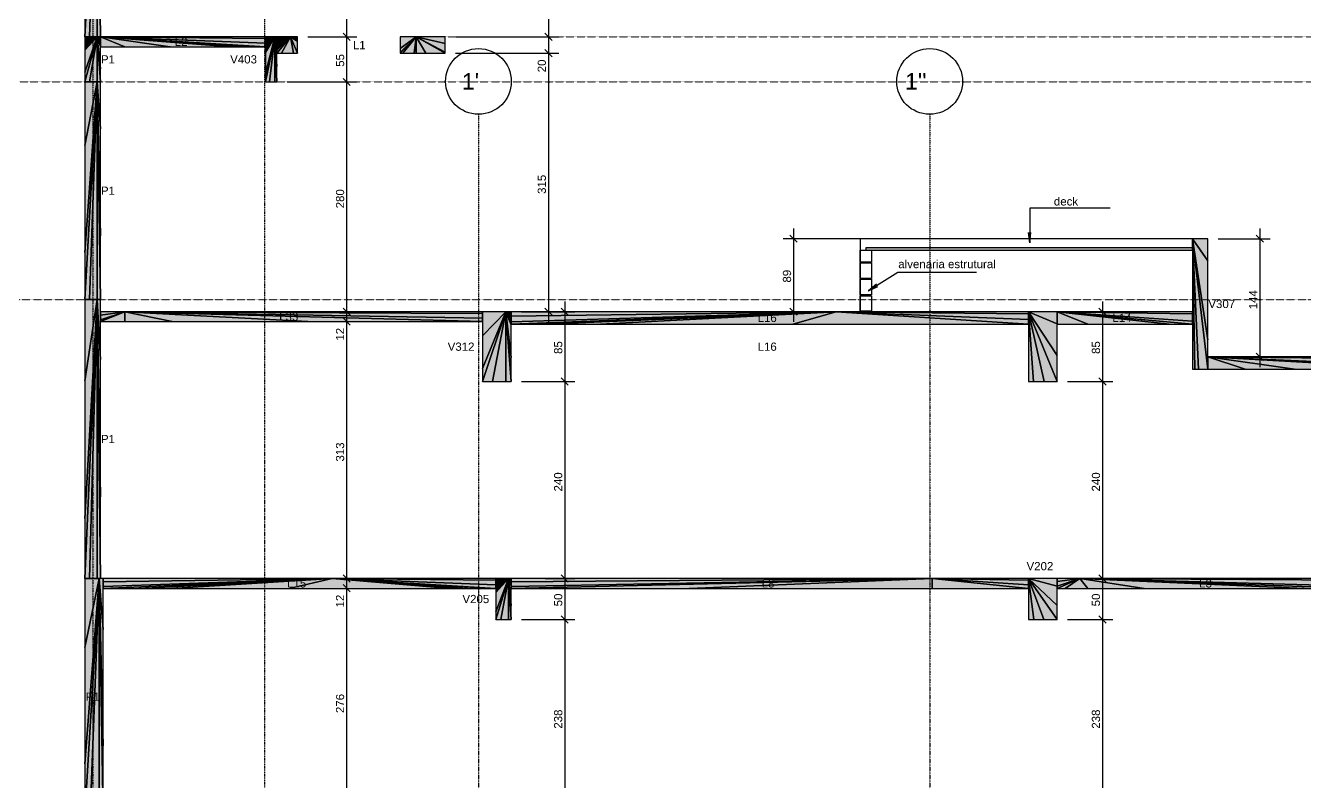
# Model space of a CAD drawing. Extents: x 37185 to 43130, y -8131 to -3926.
# Drawn here: x 38521 to 39560, y -7377 to -6763 of the extents above; entities that cross this region are included whole.
import ezdxf

# ---------------------------------------------------------------- set-up
doc = ezdxf.new("R2010")
doc.units = 0
doc.header["$MEASUREMENT"] = 0
doc.linetypes.add('ESTILO_TQS_0002', pattern=[0.4, 0.1, -0.3])
doc.linetypes.add('ESTILO_TQS_0004', pattern=[1.12, 0.5, -0.2, 0.01, -0.2, 0.01, -0.2])
for name, color, linetype in [('27', 252, 'CONTINUOUS'), ('48', 4, 'CONTINUOUS'), ('50', 5, 'CONTINUOUS'), ('51', 5, 'CONTINUOUS'), ('52', 3, 'CONTINUOUS'), ('67', 7, 'CONTINUOUS'), ('70', 160, 'CONTINUOUS'), ('74', 2, 'CONTINUOUS'), ('75', 9, 'CONTINUOUS'), ('96', 252, 'CONTINUOUS')]:
    doc.layers.add(name, color=color, linetype=linetype)
doc.styles.add('TQS_ARIAL', font='arial.ttf')

msp = doc.modelspace()

# ---------------------------------------------------------------- linework, layer by layer
at = {"layer": '27', "linetype": 'Continuous'}
for points in [[(39199, -6954.9), (39199, -6945.3), (39208.3, -6945.3), (39208.3, -6954.9), (39199, -6954.9)], [(39199, -6968.3), (39199, -6955.6), (39208.3, -6955.6), (39208.3, -6968.3), (39199, -6968.3)], [(39199, -6981.6), (39199, -6968.9), (39208.3, -6968.9), (39208.3, -6981.6), (39199, -6981.6)], [(39199, -6994.9), (39199, -6982.3), (39208.3, -6982.3), (39208.3, -6994.9), (39199, -6994.9)]]:
    msp.add_lwpolyline(points, dxfattribs=at)
at = {"layer": '48', "linetype": 'Continuous'}
for p, q in [((39469, -6936), (39199, -6936)), ((39199, -6936), (39199, -6995.5))]:
    msp.add_line(p, q, dxfattribs=at)
at = {"layer": '50', "linetype": 'Continuous'}
for centre in [(38889, -6808.2), (39255.6, -6808.2)]:
    msp.add_circle(centre, 26.7, dxfattribs=at)
at = {"layer": '52', "linetype": 'Continuous'}
for points in [[(38569.3, -6025.3), (38569.3, -6079.8), (38569.3, -6171.8), (38569.3, -6212), (38569.3, -6266.5), (38569.3, -6358.5), (38569.3, -6398.6), (38569.3, -6453.2), (38569.3, -6545.1), (38569.3, -6585.3), (38569.3, -6639.8), (38569.3, -6731.8), (38569.3, -6772), (38569.3, -6782.7), (38569.3, -6800.7), (38569.3, -6808.6), (38569.3, -6860.2), (38569.3, -6947.3), (38569.3, -6985.3)], [(38582, -6772), (38582, -6717.4), (38582, -6625.4), (38582, -6593.3)], [(38742, -6772), (38736.2, -6772), (38725.3, -6772), (38723.6, -6772), (38716, -6772), (38582, -6772)], [(38742, -6785.3), (38742, -6775.7), (38742, -6772.7), (38742, -6772)], [(38862, -6772), (38838.3, -6772), (38825.3, -6772)], [(38825.3, -6772), (38825.3, -6781.5), (38825.3, -6784.6), (38825.3, -6785.3)], [(38862, -6785.3), (38862, -6784.5), (38862, -6777.4), (38862, -6772)], [(38582, -6995.3), (38582, -6985.3), (38582, -6933.7), (38582, -6846.6), (38582, -6808.6), (38582, -6797.9), (38582, -6780)], [(38582, -6780), (38601.8, -6780), (38638.5, -6780), (38688.6, -6780), (38698, -6780), (38710.9, -6780), (38716, -6780)], [(38716, -6780), (38716, -6784.6), (38716, -6801.8), (38716, -6808.6)], [(38725.3, -6808.6), (38725.3, -6796), (38725.3, -6785.3)], [(38725.3, -6785.3), (38728.9, -6785.3), (38738.8, -6785.3), (38742, -6785.3)], [(38825.3, -6785.3), (38827.6, -6785.3), (38836.7, -6785.3), (38838.3, -6785.3), (38846.2, -6785.3), (38862, -6785.3)], [(38716, -6808.6), (38719.2, -6808.6), (38723.6, -6808.6), (38725.3, -6808.6)], [(39469, -6936), (39469, -6995.3)], [(39481.6, -6936), (39469, -6936)], [(39481.6, -7032), (39481.6, -7018.1), (39481.6, -6954), (39481.6, -6936)], [(39203.6, -6945.3), (39469, -6945.3), (39469, -6943.3), (39203.6, -6943.3), (39203.6, -6945.3)], [(38579.2, -6985.3), (38569.3, -6985.3)], [(38569.3, -6985.3), (38569.3, -7051.5), (38569.3, -7163.2), (38569.3, -7212)], [(38569.3, -6985.3), (38573, -6985.3), (38579.2, -6985.3)], [(38915.6, -6995.3), (38911.3, -6995.3), (38892.3, -6995.3), (38601.8, -6995.3), (38582, -6995.3)], [(39469, -6995.3), (39359.3, -6995.3), (39336, -6995.3), (39179.6, -6995.3), (38915.6, -6995.3), (38911.3, -6995.3), (38892.3, -6995.3), (38582, -6995.3)], [(38915.6, -7018.6), (38915.6, -7005.8), (38915.6, -6995.3)], [(39336, -6995.3), (39336, -7018.6)], [(38582, -7003.3), (38601.8, -7003.3), (38640.2, -7003.3), (38750.3, -7003.3), (38892.3, -7003.3)], [(38582, -7212), (38582, -7145.7), (38582, -7034.1), (38582, -7003.3)], [(38892.3, -7003.3), (38892.3, -7014.8), (38892.3, -7041.4), (38892.3, -7052)], [(38915.6, -7005.3), (38927.7, -7005.3), (38944.6, -7005.3), (38988.1, -7005.3), (39144.5, -7005.3), (39336, -7005.3)], [(39359.3, -7052), (39359.3, -7030.9), (39359.3, -7005.3)], [(39359.3, -7005.3), (39384, -7005.3), (39450.3, -7005.3), (39469, -7005.3)], [(39469, -7005.3), (39469, -7042)], [(38915.6, -7052), (38915.6, -7032.5), (38915.6, -7028.6)], [(39336, -7028.6), (39336, -7052)], [(39659.6, -7032), (39481.6, -7032)], [(39469, -7042), (39471.1, -7042), (39474, -7042), (39481.6, -7042), (39511.9, -7042), (39552, -7042), (39659.6, -7042)], [(38892.3, -7052), (38900.3, -7052), (38911.3, -7052), (38915.6, -7052)], [(39336, -7052), (39340, -7052), (39348.7, -7052), (39359.3, -7052)], [(38569.3, -7212), (38569.3, -7268.1), (38569.3, -7362.6), (38569.3, -7404), (38569.3, -7460.1), (38569.3, -7554.6), (38569.3, -7596), (38569.3, -7607.6), (38569.3, -7627.3), (38569.3, -7636), (38569.3, -7651.5), (38569.3, -7677.8), (38569.3, -7689.3), (38569.3, -7691.2), (38569.3, -7694.5), (38569.3, -7696)], [(39615.6, -7212), (39603, -7212), (39377.5, -7212), (39359.3, -7212), (39336, -7212), (39257.6, -7212), (38915.6, -7212), (38913.3, -7212), (38903, -7212), (38770.2, -7212), (38584, -7212), (38580.8, -7212), (38569.3, -7212)], [(38569.3, -7212), (38573, -7212), (38579.2, -7212), (38582, -7212)], [(38584, -7220), (38613.4, -7220), (38639.6, -7220), (38735.3, -7220), (38866, -7220), (38880, -7220), (38899.1, -7220), (38903, -7220)], [(38584, -7404), (38584, -7347.9), (38584, -7253.3), (38584, -7220)], [(38903, -7220), (38903, -7223.4), (38903, -7239.1), (38903, -7245.3)], [(38915.6, -7245.3), (38915.6, -7233.8), (38915.6, -7220)], [(38915.6, -7220), (39060.3, -7220), (39257.6, -7220), (39336, -7220)], [(39336, -7220), (39336, -7245.3)], [(39359.3, -7245.3), (39359.3, -7233.8), (39359.3, -7220)], [(39359.3, -7220), (39365.7, -7220), (39384, -7220), (39429.8, -7220), (39559.8, -7220), (39603, -7220)], [(38903, -7245.3), (38907.3, -7245.3), (38913.3, -7245.3), (38915.6, -7245.3)], [(39336, -7245.3), (39340.3, -7245.3), (39348.3, -7245.3), (39359.3, -7245.3)]]:
    msp.add_lwpolyline(points, dxfattribs=at)
at = {"layer": '67', "linetype": 'ESTILO_TQS_0002'}
for p, q in [((38862, -6772), (40010.5, -6772)), ((37736.4, -6808.6), (40010.5, -6808.6)), ((37556.7, -6985.3), (40010.5, -6985.3))]:
    msp.add_line(p, q, dxfattribs=at)
at = {"layer": '70', "linetype": 'ESTILO_TQS_0004'}
for p, q in [((38575.6, -4145.3), (38575.6, -7832.6)), ((38715.3, -4145.3), (38715.3, -7832.6)), ((38889, -6834.8), (38889, -7832.6)), ((39255.6, -6834.8), (39255.6, -7832.6))]:
    msp.add_line(p, q, dxfattribs=at)
at = {"layer": '75', "linetype": 'Continuous'}
for p, q in [((38945.8, -6590.3), (38945.8, -6780.3)), ((38781.9, -6613.6), (38781.9, -6780.3)), ((38781.9, -6763.6), (38781.9, -6817)), ((38945.8, -6763.6), (38945.8, -6793.6)), ((38742, -6772), (38742, -6772)), ((38742, -6772), (38742, -6772)), ((38750.3, -6772), (38790.3, -6772)), ((38750.3, -6772), (38790.3, -6772)), ((38779, -6769), (38784.9, -6774.9)), ((38779, -6769), (38784.9, -6774.9)), ((38862, -6772), (38862, -6772)), ((38862, -6772), (38862, -6772)), ((38870.3, -6772), (38954.2, -6772)), ((38870.3, -6772), (38954.2, -6772)), ((38942.9, -6769), (38948.8, -6774.9)), ((38942.9, -6769), (38948.8, -6774.9)), ((38942.9, -6782.3), (38948.8, -6788.2)), ((38942.9, -6782.3), (38948.8, -6788.2)), ((38945.8, -6777), (38945.8, -7003.6)), ((38862, -6785.3), (38862, -6785.3)), ((38862, -6785.3), (38862, -6785.3)), ((38870.3, -6785.3), (38954.2, -6785.3)), ((38870.3, -6785.3), (38954.2, -6785.3)), ((38781.9, -6800.3), (38781.9, -7003.6)), ((38725.3, -6808.6), (38725.3, -6808.6)), ((38725.3, -6808.6), (38725.3, -6808.6)), ((38733.6, -6808.6), (38790.3, -6808.6)), ((38733.6, -6808.6), (38790.3, -6808.6)), ((38779, -6805.7), (38784.9, -6811.6)), ((38779, -6805.7), (38784.9, -6811.6)), ((39145, -6927.6), (39145, -7003.6)), ((39523.8, -6927.6), (39523.8, -7040.3)), ((39208.2, -6936), (39136.7, -6936)), ((39142, -6933), (39147.9, -6938.9)), ((39216.5, -6936), (39216.5, -6936)), ((39481.6, -6936), (39481.6, -6936)), ((39490, -6936), (39532.1, -6936)), ((39520.8, -6933), (39526.7, -6938.9)), ((38779, -6992.3), (38784.9, -6998.2)), ((38779, -6992.3), (38784.9, -6998.2)), ((38781.9, -6987), (38781.9, -7011.6)), ((38942.9, -6992.3), (38948.8, -6998.2)), ((38956.1, -6992.3), (38962, -6998.2)), ((38959.1, -6987), (38959.1, -7060.3)), ((39142, -6992.3), (39147.9, -6998.2)), ((39393.1, -6992.3), (39399, -6998.2)), ((39396, -6987), (39396, -7060.3)), ((38747.1, -6995.3), (38747.1, -6995.3)), ((38747.1, -6995.3), (38747.1, -6995.3)), ((38755.4, -6995.3), (38790.3, -6995.3)), ((38755.4, -6995.3), (38790.3, -6995.3)), ((38779, -7000.3), (38784.9, -7006.2)), ((38779, -7000.3), (38784.9, -7006.2)), ((38781.9, -6995), (38781.9, -7220.3)), ((38915.6, -6995.3), (38915.6, -6995.3)), ((38924, -6995.3), (38954.2, -6995.3)), ((38924, -6995.3), (38924, -6995.3)), ((38932.3, -6995.3), (38967.4, -6995.3)), ((39171.3, -6995.3), (39136.7, -6995.3)), ((39179.6, -6995.3), (39179.6, -6995.3)), ((39367.3, -6995.3), (39367.3, -6995.3)), ((39375.6, -6995.3), (39404.4, -6995.3)), ((38766.3, -7003.3), (38766.3, -7003.3)), ((38766.3, -7003.3), (38766.3, -7003.3)), ((38774.7, -7003.3), (38790.3, -7003.3)), ((38774.7, -7003.3), (38790.3, -7003.3)), ((39508.7, -7032), (39508.7, -7032)), ((39517.1, -7032), (39532.1, -7032)), ((39520.8, -7029), (39526.7, -7034.9)), ((38959.1, -7043.6), (38959.1, -7220.3)), ((39396, -7043.6), (39396, -7220.3)), ((38915.6, -7052), (38915.6, -7052)), ((38915.6, -7052), (38915.6, -7052)), ((38924, -7052), (38967.4, -7052)), ((38924, -7052), (38967.4, -7052)), ((38956.1, -7049), (38962, -7054.9)), ((38956.1, -7049), (38962, -7054.9)), ((39359.3, -7052), (39359.3, -7052)), ((39359.3, -7052), (39359.3, -7052)), ((39367.6, -7052), (39404.4, -7052)), ((39367.6, -7052), (39404.4, -7052)), ((39393.1, -7049), (39399, -7054.9)), ((39393.1, -7049), (39399, -7054.9)), ((38779, -7209), (38784.9, -7214.9)), ((38779, -7209), (38784.9, -7214.9)), ((38781.9, -7203.6), (38781.9, -7228.3)), ((38956.1, -7209), (38962, -7214.9)), ((38956.1, -7209), (38962, -7214.9)), ((38959.1, -7203.6), (38959.1, -7253.6)), ((39393.1, -7209), (39399, -7214.9)), ((39393.1, -7209), (39399, -7214.9)), ((39396, -7203.6), (39396, -7253.6)), ((38770.2, -7212), (38770.2, -7212)), ((38770.2, -7212), (38770.2, -7212)), ((38771.2, -7220), (38771.2, -7220)), ((38771.2, -7220), (38771.2, -7220)), ((38778.6, -7212), (38790.3, -7212)), ((38778.6, -7212), (38790.3, -7212)), ((38779, -7217), (38784.9, -7222.9)), ((38779, -7217), (38784.9, -7222.9)), ((38779.5, -7220), (38790.3, -7220)), ((38779.5, -7220), (38790.3, -7220)), ((38781.9, -7211.6), (38781.9, -7412.3)), ((38934.9, -7212), (38934.9, -7212)), ((38934.9, -7212), (38934.9, -7212)), ((38943.2, -7212), (38967.4, -7212)), ((38943.2, -7212), (38967.4, -7212)), ((39377.5, -7212), (39377.5, -7212)), ((39377.5, -7212), (39377.5, -7212)), ((39385.9, -7212), (39404.4, -7212)), ((39385.9, -7212), (39404.4, -7212)), ((38959.1, -7237), (38959.1, -7412.3)), ((39396, -7237), (39396, -7412.3)), ((38915.6, -7245.3), (38915.6, -7245.3)), ((38915.6, -7245.3), (38915.6, -7245.3)), ((38924, -7245.3), (38967.4, -7245.3)), ((38924, -7245.3), (38967.4, -7245.3)), ((38956.1, -7242.3), (38962, -7248.2)), ((38956.1, -7242.3), (38962, -7248.2)), ((39359.3, -7245.3), (39359.3, -7245.3)), ((39359.3, -7245.3), (39359.3, -7245.3)), ((39367.6, -7245.3), (39404.4, -7245.3)), ((39367.6, -7245.3), (39404.4, -7245.3)), ((39393.1, -7242.3), (39399, -7248.2)), ((39393.1, -7242.3), (39399, -7248.2))]:
    msp.add_line(p, q, dxfattribs=at)
for points in [[(39402.3, -6911.2), (39336.9, -6911.2), (39336.9, -6939.2), (39335.8, -6930.9), (39336.9, -6939.2), (39337.9, -6930.9)], [(39293.7, -6963.4), (39229.6, -6963.4), (39206, -6978.2), (39212.4, -6972.9), (39206, -6978.2), (39213.6, -6974.8)]]:
    msp.add_lwpolyline(points, dxfattribs=at)
at = {"layer": '96', "linetype": 'Continuous'}
for points in [[(38579.2, -6585.3), (38569.3, -6731.8), (38569.3, -6772), (38579.2, -6585.3)], [(38579.2, -6585.3), (38569.3, -6772), (38573, -6772), (38579.2, -6585.3)], [(38579.2, -6585.3), (38573, -6772), (38579.2, -6772), (38579.2, -6585.3)], [(38579.2, -6585.3), (38579.2, -6772), (38582, -6772), (38579.2, -6585.3)], [(38579.2, -6585.3), (38582, -6772), (38582, -6717.4), (38579.2, -6585.3)], [(38579.2, -6772), (38569.3, -6772), (38569.3, -6782.7), (38579.2, -6772)], [(38579.2, -6772), (38569.3, -6782.7), (38569.3, -6800.7), (38579.2, -6772)], [(38579.2, -6772), (38569.3, -6800.7), (38569.3, -6808.6), (38579.2, -6772)], [(38579.2, -6772), (38569.3, -6808.6), (38573, -6808.6), (38579.2, -6772)], [(38579.2, -6772), (38573, -6808.6), (38579.2, -6808.6), (38579.2, -6772)], [(38579.2, -6772), (38579.2, -6808.6), (38582, -6808.6), (38579.2, -6772)], [(38579.2, -6772), (38582, -6808.6), (38582, -6797.9), (38579.2, -6772)], [(38579.2, -6772), (38582, -6797.9), (38582, -6779.8), (38579.2, -6772)], [(38579.2, -6772), (38582, -6779.8), (38582, -6772), (38579.2, -6772)], [(38582, -6772), (38582, -6780), (38601.8, -6780), (38582, -6772)], [(38582, -6772), (38601.8, -6780), (38638.5, -6780), (38582, -6772)], [(38582, -6772), (38638.5, -6780), (38688.6, -6780), (38582, -6772)], [(38582, -6772), (38688.6, -6780), (38698, -6780), (38582, -6772)], [(38582, -6772), (38698, -6780), (38710.9, -6780), (38582, -6772)], [(38582, -6772), (38710.9, -6780), (38716, -6780), (38582, -6772)], [(38582, -6772), (38716, -6780), (38716, -6777.2), (38582, -6772)], [(38582, -6772), (38716, -6777.2), (38716, -6773.4), (38582, -6772)], [(38582, -6772), (38716, -6773.4), (38716, -6772), (38582, -6772)], [(38723.6, -6772), (38716, -6772), (38716, -6784.6), (38723.6, -6772)], [(38723.6, -6772), (38716, -6784.6), (38716, -6801.8), (38723.6, -6772)], [(38723.6, -6772), (38716, -6801.8), (38716, -6808.6), (38723.6, -6772)], [(38723.6, -6772), (38716, -6808.6), (38719.2, -6808.6), (38723.6, -6772)], [(38723.6, -6772), (38719.2, -6808.6), (38723.6, -6808.6), (38723.6, -6772)], [(38723.6, -6772), (38723.6, -6808.6), (38725.3, -6808.6), (38723.6, -6772)], [(38723.6, -6772), (38725.3, -6808.6), (38725.3, -6796), (38723.6, -6772)], [(38723.6, -6772), (38725.3, -6796), (38725.3, -6778.8), (38723.6, -6772)], [(38723.6, -6772), (38725.3, -6778.8), (38725.3, -6772), (38723.6, -6772)], [(38736.2, -6772), (38725.3, -6772), (38725.3, -6776.5), (38736.2, -6772)], [(38736.2, -6772), (38725.3, -6776.5), (38725.3, -6782.8), (38736.2, -6772)], [(38736.2, -6772), (38725.3, -6782.8), (38725.3, -6785.3), (38736.2, -6772)], [(38736.2, -6772), (38725.3, -6785.3), (38728.9, -6785.3), (38736.2, -6772)], [(38736.2, -6772), (38728.9, -6785.3), (38738.8, -6785.3), (38736.2, -6772)], [(38736.2, -6772), (38738.8, -6785.3), (38742, -6785.3), (38736.2, -6772)], [(38736.2, -6772), (38742, -6785.3), (38742, -6775.7), (38736.2, -6772)], [(38736.2, -6772), (38742, -6775.7), (38742, -6772.7), (38736.2, -6772)], [(38736.2, -6772), (38742, -6772.7), (38742, -6772), (38736.2, -6772)], [(38838.3, -6772), (38825.3, -6772), (38825.3, -6781.5), (38838.3, -6772)], [(38838.3, -6772), (38825.3, -6781.5), (38825.3, -6784.6), (38838.3, -6772)], [(38838.3, -6772), (38825.3, -6784.6), (38825.3, -6785.3), (38838.3, -6772)], [(38838.3, -6772), (38825.3, -6785.3), (38827.6, -6785.3), (38838.3, -6772)], [(38838.3, -6772), (38827.6, -6785.3), (38836.7, -6785.3), (38838.3, -6772)], [(38838.3, -6772), (38836.7, -6785.3), (38838.3, -6785.3), (38838.3, -6772)], [(38838.3, -6772), (38838.3, -6785.3), (38846.2, -6785.3), (38838.3, -6772)], [(38838.3, -6772), (38846.2, -6785.3), (38862, -6785.3), (38838.3, -6772)], [(38838.3, -6772), (38862, -6785.3), (38862, -6784.5), (38838.3, -6772)], [(38838.3, -6772), (38862, -6784.5), (38862, -6777.4), (38838.3, -6772)], [(38838.3, -6772), (38862, -6777.4), (38862, -6772), (38838.3, -6772)], [(38579.2, -6808.6), (38569.3, -6808.6), (38569.3, -6860.2), (38579.2, -6808.6)], [(38579.2, -6808.6), (38569.3, -6860.2), (38569.3, -6947.3), (38579.2, -6808.6)], [(38579.2, -6808.6), (38569.3, -6947.3), (38569.3, -6985.3), (38579.2, -6808.6)], [(38579.2, -6808.6), (38569.3, -6985.3), (38573, -6985.3), (38579.2, -6808.6)], [(38579.2, -6808.6), (38573, -6985.3), (38579.2, -6985.3), (38579.2, -6808.6)], [(38579.2, -6808.6), (38579.2, -6985.3), (38582, -6985.3), (38579.2, -6808.6)], [(38579.2, -6808.6), (38582, -6985.3), (38582, -6933.7), (38579.2, -6808.6)], [(38579.2, -6808.6), (38582, -6933.7), (38582, -6846.6), (38579.2, -6808.6)], [(38579.2, -6808.6), (38582, -6846.6), (38582, -6808.6), (38579.2, -6808.6)], [(39469, -6936), (39469, -7042), (39471.1, -7042), (39469, -6936)], [(39469, -6936), (39471.1, -7042), (39474, -7042), (39469, -6936)], [(39469, -6936), (39474, -7042), (39481.6, -7042), (39469, -6936)], [(39469, -6936), (39481.6, -7042), (39481.6, -7018.1), (39469, -6936)], [(39469, -6936), (39481.6, -7018.1), (39481.6, -6954), (39469, -6936)], [(39469, -6936), (39481.6, -6954), (39481.6, -6936), (39469, -6936)], [(39203.6, -6943.3), (39203.6, -6945.3), (39469, -6945.3), (39469, -6943.3), (39203.6, -6943.3)], [(38579.2, -6985.3), (38569.3, -6985.3), (38569.3, -7051.5), (38579.2, -6985.3)], [(38579.2, -6985.3), (38569.3, -7051.5), (38569.3, -7163.2), (38579.2, -6985.3)], [(38579.2, -6985.3), (38569.3, -7163.2), (38569.3, -7212), (38579.2, -6985.3)], [(38579.2, -6985.3), (38569.3, -7212), (38573, -7212), (38579.2, -6985.3)], [(38579.2, -6985.3), (38573, -7212), (38579.2, -7212), (38579.2, -6985.3)], [(38579.2, -6985.3), (38579.2, -7212), (38582, -7212), (38579.2, -6985.3)], [(38579.2, -6985.3), (38582, -7212), (38582, -7145.7), (38579.2, -6985.3)], [(38579.2, -6985.3), (38582, -7145.7), (38582, -7034.1), (38579.2, -6985.3)], [(38579.2, -6985.3), (38582, -7034.1), (38582, -6985.3), (38579.2, -6985.3)], [(38601.8, -6995.3), (38582, -6995.3), (38582, -6998), (38601.8, -6995.3)], [(38601.8, -6995.3), (38582, -6998), (38582, -7001.8), (38601.8, -6995.3)], [(38601.8, -6995.3), (38582, -7001.8), (38582, -7003.3), (38601.8, -6995.3)], [(38601.8, -6995.3), (38582, -7003.3), (38601.8, -7003.3), (38601.8, -6995.3)], [(38601.8, -6995.3), (38601.8, -7003.3), (38640.2, -7003.3), (38601.8, -6995.3)], [(38601.8, -6995.3), (38640.2, -7003.3), (38750.3, -7003.3), (38601.8, -6995.3)], [(38601.8, -6995.3), (38750.3, -7003.3), (38892.3, -7003.3), (38601.8, -6995.3)], [(38601.8, -6995.3), (38892.3, -7003.3), (38892.3, -7000.4), (38601.8, -6995.3)], [(38601.8, -6995.3), (38892.3, -7000.4), (38892.3, -6996.7), (38601.8, -6995.3)], [(38601.8, -6995.3), (38892.3, -6996.7), (38892.3, -6995.3), (38601.8, -6995.3)], [(38911.3, -6995.3), (38892.3, -6995.3), (38892.3, -7014.8), (38911.3, -6995.3)], [(38911.3, -6995.3), (38892.3, -7014.8), (38892.3, -7041.4), (38911.3, -6995.3)], [(38911.3, -6995.3), (38892.3, -7041.4), (38892.3, -7052), (38911.3, -6995.3)], [(38911.3, -6995.3), (38892.3, -7052), (38900.3, -7052), (38911.3, -6995.3)], [(38911.3, -6995.3), (38900.3, -7052), (38911.3, -7052), (38911.3, -6995.3)], [(38911.3, -6995.3), (38911.3, -7052), (38915.6, -7052), (38911.3, -6995.3)], [(38911.3, -6995.3), (38915.6, -7052), (38915.6, -7032.5), (38911.3, -6995.3)], [(38911.3, -6995.3), (38915.6, -7032.5), (38915.6, -7005.8), (38911.3, -6995.3)], [(38911.3, -6995.3), (38915.6, -7005.8), (38915.6, -6995.3), (38911.3, -6995.3)], [(39179.6, -6995.3), (38915.6, -6995.3), (38915.6, -6999), (39179.6, -6995.3)], [(39179.6, -6995.3), (38915.6, -6999), (38915.6, -7003.6), (39179.6, -6995.3)], [(39179.6, -6995.3), (38915.6, -7003.6), (38915.6, -7005.3), (39179.6, -6995.3)], [(39179.6, -6995.3), (38915.6, -7005.3), (38927.7, -7005.3), (39179.6, -6995.3)], [(39179.6, -6995.3), (38927.7, -7005.3), (38944.6, -7005.3), (39179.6, -6995.3)], [(39179.6, -6995.3), (38944.6, -7005.3), (38988.1, -7005.3), (39179.6, -6995.3)], [(39179.6, -6995.3), (38988.1, -7005.3), (39144.5, -7005.3), (39179.6, -6995.3)], [(39179.6, -6995.3), (39144.5, -7005.3), (39336, -7005.3), (39179.6, -6995.3)], [(39179.6, -6995.3), (39336, -7005.3), (39336, -7001.6), (39179.6, -6995.3)], [(39179.6, -6995.3), (39336, -7001.6), (39336, -6997), (39179.6, -6995.3)], [(39179.6, -6995.3), (39336, -6997), (39336, -6995.3), (39179.6, -6995.3)], [(39336, -6995.3), (39336, -7052), (39340, -7052), (39336, -6995.3)], [(39336, -6995.3), (39340, -7052), (39348.7, -7052), (39336, -6995.3)], [(39336, -6995.3), (39348.7, -7052), (39359.3, -7052), (39336, -6995.3)], [(39336, -6995.3), (39359.3, -7052), (39359.3, -7030.9), (39336, -6995.3)], [(39336, -6995.3), (39359.3, -7030.9), (39359.3, -7005.1), (39336, -6995.3)], [(39336, -6995.3), (39359.3, -7005.1), (39359.3, -6995.3), (39336, -6995.3)], [(39359.3, -6995.3), (39384, -7005.3), (39450.3, -7005.3), (39359.3, -6995.3)], [(39359.3, -6995.3), (39450.3, -7005.3), (39469, -7005.3), (39359.3, -6995.3)], [(39359.3, -6995.3), (39469, -7005.3), (39469, -7003), (39359.3, -6995.3)], [(39359.3, -6995.3), (39469, -7003), (39469, -6997), (39359.3, -6995.3)], [(39359.3, -6995.3), (39469, -6997), (39469, -6995.3), (39359.3, -6995.3)], [(39359.3, -6995.3), (39359.3, -7005.3), (39384, -7005.3), (39359.3, -6995.3)], [(39481.6, -7032), (39481.6, -7042), (39511.9, -7042), (39481.6, -7032)], [(39481.6, -7032), (39511.9, -7042), (39552, -7042), (39481.6, -7032)], [(39481.6, -7032), (39552, -7042), (39659.6, -7042), (39481.6, -7032)], [(39481.6, -7032), (39659.6, -7042), (39659.6, -7039.7), (39481.6, -7032)], [(39481.6, -7032), (39659.6, -7039.7), (39659.6, -7033.7), (39481.6, -7032)], [(39481.6, -7032), (39659.6, -7033.7), (39659.6, -7032), (39481.6, -7032)], [(38580.8, -7212), (38569.3, -7212), (38569.3, -7268.1), (38580.8, -7212)], [(38580.8, -7212), (38569.3, -7268.1), (38569.3, -7362.6), (38580.8, -7212)], [(38580.8, -7212), (38569.3, -7362.6), (38569.3, -7404), (38580.8, -7212)], [(38580.8, -7212), (38569.3, -7404), (38573.6, -7404), (38580.8, -7212)], [(38580.8, -7212), (38573.6, -7404), (38580.8, -7404), (38580.8, -7212)], [(38580.8, -7212), (38580.8, -7404), (38584, -7404), (38580.8, -7212)], [(38580.8, -7212), (38584, -7404), (38584, -7347.9), (38580.8, -7212)], [(38580.8, -7212), (38584, -7347.9), (38584, -7253.3), (38580.8, -7212)], [(38580.8, -7212), (38584, -7253.3), (38584, -7212), (38580.8, -7212)], [(38770.2, -7212), (38584, -7212), (38584, -7214.7), (38770.2, -7212)], [(38770.2, -7212), (38584, -7214.7), (38584, -7218.5), (38770.2, -7212)], [(38770.2, -7212), (38584, -7218.5), (38584, -7220), (38770.2, -7212)], [(38770.2, -7212), (38584, -7220), (38613.4, -7220), (38770.2, -7212)], [(38770.2, -7212), (38613.4, -7220), (38639.6, -7220), (38770.2, -7212)], [(38770.2, -7212), (38639.6, -7220), (38735.3, -7220), (38770.2, -7212)], [(38770.2, -7212), (38735.3, -7220), (38866, -7220), (38770.2, -7212)], [(38770.2, -7212), (38866, -7220), (38880, -7220), (38770.2, -7212)], [(38770.2, -7212), (38880, -7220), (38899.1, -7220), (38770.2, -7212)], [(38770.2, -7212), (38899.1, -7220), (38903, -7220), (38770.2, -7212)], [(38770.2, -7212), (38903, -7220), (38903, -7217.2), (38770.2, -7212)], [(38770.2, -7212), (38903, -7217.2), (38903, -7213.4), (38770.2, -7212)], [(38770.2, -7212), (38903, -7213.4), (38903, -7212), (38770.2, -7212)], [(38913.3, -7212), (38903, -7212), (38903, -7223.4), (38913.3, -7212)], [(38913.3, -7212), (38903, -7223.4), (38903, -7239.1), (38913.3, -7212)], [(38913.3, -7212), (38903, -7239.1), (38903, -7245.3), (38913.3, -7212)], [(38913.3, -7212), (38903, -7245.3), (38907.3, -7245.3), (38913.3, -7212)], [(38913.3, -7212), (38907.3, -7245.3), (38913.3, -7245.3), (38913.3, -7212)], [(38913.3, -7212), (38913.3, -7245.3), (38915.6, -7245.3), (38913.3, -7212)], [(38913.3, -7212), (38915.6, -7245.3), (38915.6, -7233.8), (38913.3, -7212)], [(38913.3, -7212), (38915.6, -7233.8), (38915.6, -7218.2), (38913.3, -7212)], [(38913.3, -7212), (38915.6, -7218.2), (38915.6, -7212), (38913.3, -7212)], [(39257.6, -7212), (38915.6, -7212), (38915.6, -7214.7), (39257.6, -7212)], [(39257.6, -7212), (38915.6, -7214.7), (38915.6, -7218.5), (39257.6, -7212)], [(39257.6, -7212), (38915.6, -7218.5), (38915.6, -7220), (39257.6, -7212)], [(39257.6, -7212), (38915.6, -7220), (39060.3, -7220), (39257.6, -7212)], [(39257.6, -7212), (39060.3, -7220), (39257.6, -7220), (39257.6, -7212)], [(39257.6, -7212), (39257.6, -7220), (39336, -7220), (39257.6, -7212)], [(39257.6, -7212), (39336, -7220), (39336, -7217.2), (39257.6, -7212)], [(39257.6, -7212), (39336, -7217.2), (39336, -7213.4), (39257.6, -7212)], [(39257.6, -7212), (39336, -7213.4), (39336, -7212), (39257.6, -7212)], [(39336, -7212), (39336, -7245.3), (39340.3, -7245.3), (39336, -7212)], [(39336, -7212), (39340.3, -7245.3), (39348.3, -7245.3), (39336, -7212)], [(39336, -7212), (39348.3, -7245.3), (39359.3, -7245.3), (39336, -7212)], [(39336, -7212), (39359.3, -7245.3), (39359.3, -7233.8), (39336, -7212)], [(39336, -7212), (39359.3, -7233.8), (39359.3, -7218.2), (39336, -7212)], [(39336, -7212), (39359.3, -7218.2), (39359.3, -7212), (39336, -7212)], [(39377.5, -7212), (39359.3, -7212), (39359.3, -7214.5), (39377.5, -7212)], [(39377.5, -7212), (39359.3, -7214.5), (39359.3, -7218.3), (39377.5, -7212)], [(39377.5, -7212), (39359.3, -7218.3), (39359.3, -7220), (39377.5, -7212)], [(39377.5, -7212), (39359.3, -7220), (39365.7, -7220), (39377.5, -7212)], [(39377.5, -7212), (39365.7, -7220), (39384, -7220), (39377.5, -7212)], [(39377.5, -7212), (39384, -7220), (39429.8, -7220), (39377.5, -7212)], [(39377.5, -7212), (39429.8, -7220), (39559.8, -7220), (39377.5, -7212)], [(39377.5, -7212), (39559.8, -7220), (39603, -7220), (39377.5, -7212)], [(39377.5, -7212), (39603, -7220), (39603, -7218.2), (39377.5, -7212)], [(39377.5, -7212), (39603, -7218.2), (39603, -7213.4), (39377.5, -7212)], [(39377.5, -7212), (39603, -7213.4), (39603, -7212), (39377.5, -7212)]]:
    msp.add_lwpolyline(points, dxfattribs=at)
for points in [[(38579.2, -6585.3), (38569.3, -6731.8), (38569.3, -6772)], [(38579.2, -6585.3), (38569.3, -6772), (38579.2, -6585.3)], [(38579.2, -6585.3), (38569.3, -6772), (38573, -6772)], [(38579.2, -6585.3), (38573, -6772), (38579.2, -6585.3)], [(38579.2, -6585.3), (38573, -6772), (38579.2, -6772)], [(38579.2, -6585.3), (38579.2, -6772), (38579.2, -6585.3)], [(38579.2, -6585.3), (38579.2, -6772), (38582, -6772)], [(38579.2, -6585.3), (38582, -6772), (38579.2, -6585.3)], [(38579.2, -6585.3), (38582, -6772), (38582, -6717.4)], [(38579.2, -6772), (38569.3, -6772), (38569.3, -6782.7)], [(38579.2, -6772), (38569.3, -6782.7), (38579.2, -6772)], [(38579.2, -6772), (38569.3, -6782.7), (38569.3, -6800.7)], [(38579.2, -6772), (38569.3, -6800.7), (38579.2, -6772)], [(38579.2, -6772), (38569.3, -6800.7), (38569.3, -6808.6)], [(38579.2, -6772), (38569.3, -6808.6), (38579.2, -6772)], [(38579.2, -6772), (38569.3, -6808.6), (38573, -6808.6)], [(38579.2, -6772), (38573, -6808.6), (38579.2, -6772)], [(38579.2, -6772), (38573, -6808.6), (38579.2, -6808.6)], [(38579.2, -6772), (38579.2, -6808.6), (38579.2, -6772)], [(38579.2, -6772), (38579.2, -6808.6), (38582, -6808.6)], [(38579.2, -6772), (38582, -6808.6), (38579.2, -6772)], [(38579.2, -6772), (38582, -6808.6), (38582, -6797.9)], [(38579.2, -6772), (38582, -6797.9), (38579.2, -6772)], [(38579.2, -6772), (38582, -6797.9), (38582, -6779.8)], [(38579.2, -6772), (38582, -6779.8), (38579.2, -6772)], [(38579.2, -6772), (38582, -6779.8), (38582, -6772)], [(38579.2, -6772), (38582, -6772), (38579.2, -6772)], [(38582, -6772), (38582, -6780), (38601.8, -6780)], [(38582, -6772), (38601.8, -6780), (38582, -6772)], [(38582, -6772), (38601.8, -6780), (38638.5, -6780)], [(38582, -6772), (38638.5, -6780), (38582, -6772)], [(38582, -6772), (38638.5, -6780), (38688.6, -6780)], [(38582, -6772), (38688.6, -6780), (38582, -6772)], [(38582, -6772), (38688.6, -6780), (38698, -6780)], [(38582, -6772), (38698, -6780), (38582, -6772)], [(38582, -6772), (38698, -6780), (38710.9, -6780)], [(38582, -6772), (38710.9, -6780), (38582, -6772)], [(38582, -6772), (38710.9, -6780), (38716, -6780)], [(38582, -6772), (38716, -6780), (38582, -6772)], [(38582, -6772), (38716, -6780), (38716, -6777.2)], [(38582, -6772), (38716, -6777.2), (38582, -6772)], [(38582, -6772), (38716, -6777.2), (38716, -6773.4)], [(38582, -6772), (38716, -6773.4), (38582, -6772)], [(38582, -6772), (38716, -6773.4), (38716, -6772)], [(38582, -6772), (38716, -6772), (38582, -6772)], [(38723.6, -6772), (38716, -6772), (38716, -6784.6)], [(38723.6, -6772), (38716, -6784.6), (38723.6, -6772)], [(38723.6, -6772), (38716, -6784.6), (38716, -6801.8)], [(38723.6, -6772), (38716, -6801.8), (38723.6, -6772)], [(38723.6, -6772), (38716, -6801.8), (38716, -6808.6)], [(38723.6, -6772), (38716, -6808.6), (38723.6, -6772)], [(38723.6, -6772), (38716, -6808.6), (38719.2, -6808.6)], [(38723.6, -6772), (38719.2, -6808.6), (38723.6, -6772)], [(38723.6, -6772), (38719.2, -6808.6), (38723.6, -6808.6)], [(38723.6, -6772), (38723.6, -6808.6), (38723.6, -6772)], [(38723.6, -6772), (38723.6, -6808.6), (38725.3, -6808.6)], [(38723.6, -6772), (38725.3, -6808.6), (38723.6, -6772)], [(38723.6, -6772), (38725.3, -6808.6), (38725.3, -6796)], [(38723.6, -6772), (38725.3, -6796), (38723.6, -6772)], [(38723.6, -6772), (38725.3, -6796), (38725.3, -6778.8)], [(38723.6, -6772), (38725.3, -6778.8), (38723.6, -6772)], [(38723.6, -6772), (38725.3, -6778.8), (38725.3, -6772)], [(38723.6, -6772), (38725.3, -6772), (38723.6, -6772)], [(38736.2, -6772), (38725.3, -6772), (38725.3, -6776.5)], [(38736.2, -6772), (38725.3, -6776.5), (38736.2, -6772)], [(38736.2, -6772), (38725.3, -6776.5), (38725.3, -6782.8)], [(38736.2, -6772), (38725.3, -6782.8), (38736.2, -6772)], [(38736.2, -6772), (38725.3, -6782.8), (38725.3, -6785.3)], [(38736.2, -6772), (38725.3, -6785.3), (38736.2, -6772)], [(38736.2, -6772), (38725.3, -6785.3), (38728.9, -6785.3)], [(38736.2, -6772), (38728.9, -6785.3), (38736.2, -6772)], [(38736.2, -6772), (38728.9, -6785.3), (38738.8, -6785.3)], [(38736.2, -6772), (38738.8, -6785.3), (38736.2, -6772)], [(38736.2, -6772), (38738.8, -6785.3), (38742, -6785.3)], [(38736.2, -6772), (38742, -6785.3), (38736.2, -6772)], [(38736.2, -6772), (38742, -6785.3), (38742, -6775.7)], [(38736.2, -6772), (38742, -6775.7), (38736.2, -6772)], [(38736.2, -6772), (38742, -6775.7), (38742, -6772.7)], [(38736.2, -6772), (38742, -6772.7), (38736.2, -6772)], [(38736.2, -6772), (38742, -6772.7), (38742, -6772)], [(38736.2, -6772), (38742, -6772), (38736.2, -6772)], [(38838.3, -6772), (38825.3, -6772), (38825.3, -6781.5)], [(38838.3, -6772), (38825.3, -6781.5), (38838.3, -6772)], [(38838.3, -6772), (38825.3, -6781.5), (38825.3, -6784.6)], [(38838.3, -6772), (38825.3, -6784.6), (38838.3, -6772)], [(38838.3, -6772), (38825.3, -6784.6), (38825.3, -6785.3)], [(38838.3, -6772), (38825.3, -6785.3), (38838.3, -6772)], [(38838.3, -6772), (38825.3, -6785.3), (38827.6, -6785.3)], [(38838.3, -6772), (38827.6, -6785.3), (38838.3, -6772)], [(38838.3, -6772), (38827.6, -6785.3), (38836.7, -6785.3)], [(38838.3, -6772), (38836.7, -6785.3), (38838.3, -6772)], [(38838.3, -6772), (38836.7, -6785.3), (38838.3, -6785.3)], [(38838.3, -6772), (38838.3, -6785.3), (38838.3, -6772)], [(38838.3, -6772), (38838.3, -6785.3), (38846.2, -6785.3)], [(38838.3, -6772), (38846.2, -6785.3), (38838.3, -6772)], [(38838.3, -6772), (38846.2, -6785.3), (38862, -6785.3)], [(38838.3, -6772), (38862, -6785.3), (38838.3, -6772)], [(38838.3, -6772), (38862, -6785.3), (38862, -6784.5)], [(38838.3, -6772), (38862, -6784.5), (38838.3, -6772)], [(38838.3, -6772), (38862, -6784.5), (38862, -6777.4)], [(38838.3, -6772), (38862, -6777.4), (38838.3, -6772)], [(38838.3, -6772), (38862, -6777.4), (38862, -6772)], [(38838.3, -6772), (38862, -6772), (38838.3, -6772)], [(38579.2, -6808.6), (38569.3, -6808.6), (38569.3, -6860.2)], [(38579.2, -6808.6), (38569.3, -6860.2), (38579.2, -6808.6)], [(38579.2, -6808.6), (38569.3, -6860.2), (38569.3, -6947.3)], [(38579.2, -6808.6), (38569.3, -6947.3), (38579.2, -6808.6)], [(38579.2, -6808.6), (38569.3, -6947.3), (38569.3, -6985.3)], [(38579.2, -6808.6), (38569.3, -6985.3), (38579.2, -6808.6)], [(38579.2, -6808.6), (38569.3, -6985.3), (38573, -6985.3)], [(38579.2, -6808.6), (38573, -6985.3), (38579.2, -6808.6)], [(38579.2, -6808.6), (38573, -6985.3), (38579.2, -6985.3)], [(38579.2, -6808.6), (38579.2, -6985.3), (38579.2, -6808.6)], [(38579.2, -6808.6), (38579.2, -6985.3), (38582, -6985.3)], [(38579.2, -6808.6), (38582, -6985.3), (38579.2, -6808.6)], [(38579.2, -6808.6), (38582, -6985.3), (38582, -6933.7)], [(38579.2, -6808.6), (38582, -6933.7), (38579.2, -6808.6)], [(38579.2, -6808.6), (38582, -6933.7), (38582, -6846.6)], [(38579.2, -6808.6), (38582, -6846.6), (38579.2, -6808.6)], [(38579.2, -6808.6), (38582, -6846.6), (38582, -6808.6)], [(38579.2, -6808.6), (38582, -6808.6), (38579.2, -6808.6)], [(39469, -6936), (39469, -7042), (39471.1, -7042)], [(39469, -6936), (39471.1, -7042), (39469, -6936)], [(39469, -6936), (39471.1, -7042), (39474, -7042)], [(39469, -6936), (39474, -7042), (39469, -6936)], [(39469, -6936), (39474, -7042), (39481.6, -7042)], [(39469, -6936), (39481.6, -7042), (39469, -6936)], [(39469, -6936), (39481.6, -7042), (39481.6, -7018.1)], [(39469, -6936), (39481.6, -7018.1), (39469, -6936)], [(39469, -6936), (39481.6, -7018.1), (39481.6, -6954)], [(39469, -6936), (39481.6, -6954), (39469, -6936)], [(39469, -6936), (39481.6, -6954), (39481.6, -6936)], [(39469, -6936), (39481.6, -6936), (39469, -6936)], [(39203.6, -6943.3), (39203.6, -6945.3), (39469, -6945.3)], [(39203.6, -6943.3), (39469, -6945.3), (39469, -6943.3)], [(39203.6, -6943.3), (39469, -6943.3), (39203.6, -6943.3)], [(38579.2, -6985.3), (38569.3, -6985.3), (38569.3, -7051.5)], [(38579.2, -6985.3), (38569.3, -7051.5), (38579.2, -6985.3)], [(38579.2, -6985.3), (38569.3, -7051.5), (38569.3, -7163.2)], [(38579.2, -6985.3), (38569.3, -7163.2), (38579.2, -6985.3)], [(38579.2, -6985.3), (38569.3, -7163.2), (38569.3, -7212)], [(38579.2, -6985.3), (38569.3, -7212), (38579.2, -6985.3)], [(38579.2, -6985.3), (38569.3, -7212), (38573, -7212)], [(38579.2, -6985.3), (38573, -7212), (38579.2, -6985.3)], [(38579.2, -6985.3), (38573, -7212), (38579.2, -7212)], [(38579.2, -6985.3), (38579.2, -7212), (38579.2, -6985.3)], [(38579.2, -6985.3), (38579.2, -7212), (38582, -7212)], [(38579.2, -6985.3), (38582, -7212), (38579.2, -6985.3)], [(38579.2, -6985.3), (38582, -7212), (38582, -7145.7)], [(38579.2, -6985.3), (38582, -7145.7), (38579.2, -6985.3)], [(38579.2, -6985.3), (38582, -7145.7), (38582, -7034.1)], [(38579.2, -6985.3), (38582, -7034.1), (38579.2, -6985.3)], [(38579.2, -6985.3), (38582, -7034.1), (38582, -6985.3)], [(38579.2, -6985.3), (38582, -6985.3), (38579.2, -6985.3)], [(38601.8, -6995.3), (38582, -6995.3), (38582, -6998)], [(38601.8, -6995.3), (38582, -6998), (38601.8, -6995.3)], [(38601.8, -6995.3), (38582, -6998), (38582, -7001.8)], [(38601.8, -6995.3), (38582, -7001.8), (38601.8, -6995.3)], [(38601.8, -6995.3), (38582, -7001.8), (38582, -7003.3)], [(38601.8, -6995.3), (38582, -7003.3), (38601.8, -6995.3)], [(38601.8, -6995.3), (38582, -7003.3), (38601.8, -7003.3)], [(38601.8, -6995.3), (38601.8, -7003.3), (38601.8, -6995.3)], [(38601.8, -6995.3), (38601.8, -7003.3), (38640.2, -7003.3)], [(38601.8, -6995.3), (38640.2, -7003.3), (38601.8, -6995.3)], [(38601.8, -6995.3), (38640.2, -7003.3), (38750.3, -7003.3)], [(38601.8, -6995.3), (38750.3, -7003.3), (38601.8, -6995.3)], [(38601.8, -6995.3), (38750.3, -7003.3), (38892.3, -7003.3)], [(38601.8, -6995.3), (38892.3, -7003.3), (38601.8, -6995.3)], [(38601.8, -6995.3), (38892.3, -7003.3), (38892.3, -7000.4)], [(38601.8, -6995.3), (38892.3, -7000.4), (38601.8, -6995.3)], [(38601.8, -6995.3), (38892.3, -7000.4), (38892.3, -6996.7)], [(38601.8, -6995.3), (38892.3, -6996.7), (38601.8, -6995.3)], [(38601.8, -6995.3), (38892.3, -6996.7), (38892.3, -6995.3)], [(38601.8, -6995.3), (38892.3, -6995.3), (38601.8, -6995.3)], [(38911.3, -6995.3), (38892.3, -6995.3), (38892.3, -7014.8)], [(38911.3, -6995.3), (38892.3, -7014.8), (38911.3, -6995.3)], [(38911.3, -6995.3), (38892.3, -7014.8), (38892.3, -7041.4)], [(38911.3, -6995.3), (38892.3, -7041.4), (38911.3, -6995.3)], [(38911.3, -6995.3), (38892.3, -7041.4), (38892.3, -7052)], [(38911.3, -6995.3), (38892.3, -7052), (38911.3, -6995.3)], [(38911.3, -6995.3), (38892.3, -7052), (38900.3, -7052)], [(38911.3, -6995.3), (38900.3, -7052), (38911.3, -6995.3)], [(38911.3, -6995.3), (38900.3, -7052), (38911.3, -7052)], [(38911.3, -6995.3), (38911.3, -7052), (38911.3, -6995.3)], [(38911.3, -6995.3), (38911.3, -7052), (38915.6, -7052)], [(38911.3, -6995.3), (38915.6, -7052), (38911.3, -6995.3)], [(38911.3, -6995.3), (38915.6, -7052), (38915.6, -7032.5)], [(38911.3, -6995.3), (38915.6, -7032.5), (38911.3, -6995.3)], [(38911.3, -6995.3), (38915.6, -7032.5), (38915.6, -7005.8)], [(38911.3, -6995.3), (38915.6, -7005.8), (38911.3, -6995.3)], [(38911.3, -6995.3), (38915.6, -7005.8), (38915.6, -6995.3)], [(38911.3, -6995.3), (38915.6, -6995.3), (38911.3, -6995.3)], [(39179.6, -6995.3), (38915.6, -6995.3), (38915.6, -6999)], [(39179.6, -6995.3), (38915.6, -6999), (39179.6, -6995.3)], [(39179.6, -6995.3), (38915.6, -6999), (38915.6, -7003.6)], [(39179.6, -6995.3), (38915.6, -7003.6), (39179.6, -6995.3)], [(39179.6, -6995.3), (38915.6, -7003.6), (38915.6, -7005.3)], [(39179.6, -6995.3), (38915.6, -7005.3), (39179.6, -6995.3)], [(39179.6, -6995.3), (38915.6, -7005.3), (38927.7, -7005.3)], [(39179.6, -6995.3), (38927.7, -7005.3), (39179.6, -6995.3)], [(39179.6, -6995.3), (38927.7, -7005.3), (38944.6, -7005.3)], [(39179.6, -6995.3), (38944.6, -7005.3), (39179.6, -6995.3)], [(39179.6, -6995.3), (38944.6, -7005.3), (38988.1, -7005.3)], [(39179.6, -6995.3), (38988.1, -7005.3), (39179.6, -6995.3)], [(39179.6, -6995.3), (38988.1, -7005.3), (39144.5, -7005.3)], [(39179.6, -6995.3), (39144.5, -7005.3), (39179.6, -6995.3)], [(39179.6, -6995.3), (39144.5, -7005.3), (39336, -7005.3)], [(39179.6, -6995.3), (39336, -7005.3), (39179.6, -6995.3)], [(39179.6, -6995.3), (39336, -7005.3), (39336, -7001.6)], [(39179.6, -6995.3), (39336, -7001.6), (39179.6, -6995.3)], [(39179.6, -6995.3), (39336, -7001.6), (39336, -6997)], [(39179.6, -6995.3), (39336, -6997), (39179.6, -6995.3)], [(39179.6, -6995.3), (39336, -6997), (39336, -6995.3)], [(39179.6, -6995.3), (39336, -6995.3), (39179.6, -6995.3)], [(39336, -6995.3), (39336, -7052), (39340, -7052)], [(39336, -6995.3), (39340, -7052), (39336, -6995.3)], [(39336, -6995.3), (39340, -7052), (39348.7, -7052)], [(39336, -6995.3), (39348.7, -7052), (39336, -6995.3)], [(39336, -6995.3), (39348.7, -7052), (39359.3, -7052)], [(39336, -6995.3), (39359.3, -7052), (39336, -6995.3)], [(39336, -6995.3), (39359.3, -7052), (39359.3, -7030.9)], [(39336, -6995.3), (39359.3, -7030.9), (39336, -6995.3)], [(39336, -6995.3), (39359.3, -7030.9), (39359.3, -7005.1)], [(39336, -6995.3), (39359.3, -7005.1), (39336, -6995.3)], [(39336, -6995.3), (39359.3, -7005.1), (39359.3, -6995.3)], [(39336, -6995.3), (39359.3, -6995.3), (39336, -6995.3)], [(39359.3, -6995.3), (39384, -7005.3), (39450.3, -7005.3)], [(39359.3, -6995.3), (39450.3, -7005.3), (39359.3, -6995.3)], [(39359.3, -6995.3), (39450.3, -7005.3), (39469, -7005.3)], [(39359.3, -6995.3), (39469, -7005.3), (39359.3, -6995.3)], [(39359.3, -6995.3), (39469, -7005.3), (39469, -7003)], [(39359.3, -6995.3), (39469, -7003), (39359.3, -6995.3)], [(39359.3, -6995.3), (39469, -7003), (39469, -6997)], [(39359.3, -6995.3), (39469, -6997), (39359.3, -6995.3)], [(39359.3, -6995.3), (39469, -6997), (39469, -6995.3)], [(39359.3, -6995.3), (39469, -6995.3), (39359.3, -6995.3)], [(39359.3, -6995.3), (39359.3, -7005.3), (39384, -7005.3)], [(39359.3, -6995.3), (39384, -7005.3), (39359.3, -6995.3)], [(39481.6, -7032), (39481.6, -7042), (39511.9, -7042)], [(39481.6, -7032), (39511.9, -7042), (39481.6, -7032)], [(39481.6, -7032), (39511.9, -7042), (39552, -7042)], [(39481.6, -7032), (39552, -7042), (39481.6, -7032)], [(39481.6, -7032), (39552, -7042), (39659.6, -7042)], [(39481.6, -7032), (39659.6, -7042), (39481.6, -7032)], [(39481.6, -7032), (39659.6, -7042), (39659.6, -7039.7)], [(39481.6, -7032), (39659.6, -7039.7), (39481.6, -7032)], [(39481.6, -7032), (39659.6, -7039.7), (39659.6, -7033.7)], [(39481.6, -7032), (39659.6, -7033.7), (39481.6, -7032)], [(39481.6, -7032), (39659.6, -7033.7), (39659.6, -7032)], [(39481.6, -7032), (39659.6, -7032), (39481.6, -7032)], [(38580.8, -7212), (38569.3, -7212), (38569.3, -7268.1)], [(38580.8, -7212), (38569.3, -7268.1), (38580.8, -7212)], [(38580.8, -7212), (38569.3, -7268.1), (38569.3, -7362.6)], [(38580.8, -7212), (38569.3, -7362.6), (38580.8, -7212)], [(38580.8, -7212), (38569.3, -7362.6), (38569.3, -7404)], [(38580.8, -7212), (38569.3, -7404), (38580.8, -7212)], [(38580.8, -7212), (38569.3, -7404), (38573.6, -7404)], [(38580.8, -7212), (38573.6, -7404), (38580.8, -7212)], [(38580.8, -7212), (38573.6, -7404), (38580.8, -7404)], [(38580.8, -7212), (38580.8, -7404), (38580.8, -7212)], [(38580.8, -7212), (38580.8, -7404), (38584, -7404)], [(38580.8, -7212), (38584, -7404), (38580.8, -7212)], [(38580.8, -7212), (38584, -7404), (38584, -7347.9)], [(38580.8, -7212), (38584, -7347.9), (38580.8, -7212)], [(38580.8, -7212), (38584, -7347.9), (38584, -7253.3)], [(38580.8, -7212), (38584, -7253.3), (38580.8, -7212)], [(38580.8, -7212), (38584, -7253.3), (38584, -7212)], [(38580.8, -7212), (38584, -7212), (38580.8, -7212)], [(38770.2, -7212), (38584, -7212), (38584, -7214.7)], [(38770.2, -7212), (38584, -7214.7), (38770.2, -7212)], [(38770.2, -7212), (38584, -7214.7), (38584, -7218.5)], [(38770.2, -7212), (38584, -7218.5), (38770.2, -7212)], [(38770.2, -7212), (38584, -7218.5), (38584, -7220)], [(38770.2, -7212), (38584, -7220), (38770.2, -7212)], [(38770.2, -7212), (38584, -7220), (38613.4, -7220)], [(38770.2, -7212), (38613.4, -7220), (38770.2, -7212)], [(38770.2, -7212), (38613.4, -7220), (38639.6, -7220)], [(38770.2, -7212), (38639.6, -7220), (38770.2, -7212)], [(38770.2, -7212), (38639.6, -7220), (38735.3, -7220)], [(38770.2, -7212), (38735.3, -7220), (38770.2, -7212)], [(38770.2, -7212), (38735.3, -7220), (38866, -7220)], [(38770.2, -7212), (38866, -7220), (38770.2, -7212)], [(38770.2, -7212), (38866, -7220), (38880, -7220)], [(38770.2, -7212), (38880, -7220), (38770.2, -7212)], [(38770.2, -7212), (38880, -7220), (38899.1, -7220)], [(38770.2, -7212), (38899.1, -7220), (38770.2, -7212)], [(38770.2, -7212), (38899.1, -7220), (38903, -7220)], [(38770.2, -7212), (38903, -7220), (38770.2, -7212)], [(38770.2, -7212), (38903, -7220), (38903, -7217.2)], [(38770.2, -7212), (38903, -7217.2), (38770.2, -7212)], [(38770.2, -7212), (38903, -7217.2), (38903, -7213.4)], [(38770.2, -7212), (38903, -7213.4), (38770.2, -7212)], [(38770.2, -7212), (38903, -7213.4), (38903, -7212)], [(38770.2, -7212), (38903, -7212), (38770.2, -7212)], [(38913.3, -7212), (38903, -7212), (38903, -7223.4)], [(38913.3, -7212), (38903, -7223.4), (38913.3, -7212)], [(38913.3, -7212), (38903, -7223.4), (38903, -7239.1)], [(38913.3, -7212), (38903, -7239.1), (38913.3, -7212)], [(38913.3, -7212), (38903, -7239.1), (38903, -7245.3)], [(38913.3, -7212), (38903, -7245.3), (38913.3, -7212)], [(38913.3, -7212), (38903, -7245.3), (38907.3, -7245.3)], [(38913.3, -7212), (38907.3, -7245.3), (38913.3, -7212)], [(38913.3, -7212), (38907.3, -7245.3), (38913.3, -7245.3)], [(38913.3, -7212), (38913.3, -7245.3), (38913.3, -7212)], [(38913.3, -7212), (38913.3, -7245.3), (38915.6, -7245.3)], [(38913.3, -7212), (38915.6, -7245.3), (38913.3, -7212)], [(38913.3, -7212), (38915.6, -7245.3), (38915.6, -7233.8)], [(38913.3, -7212), (38915.6, -7233.8), (38913.3, -7212)], [(38913.3, -7212), (38915.6, -7233.8), (38915.6, -7218.2)], [(38913.3, -7212), (38915.6, -7218.2), (38913.3, -7212)], [(38913.3, -7212), (38915.6, -7218.2), (38915.6, -7212)], [(38913.3, -7212), (38915.6, -7212), (38913.3, -7212)], [(39257.6, -7212), (38915.6, -7212), (38915.6, -7214.7)], [(39257.6, -7212), (38915.6, -7214.7), (39257.6, -7212)], [(39257.6, -7212), (38915.6, -7214.7), (38915.6, -7218.5)], [(39257.6, -7212), (38915.6, -7218.5), (39257.6, -7212)], [(39257.6, -7212), (38915.6, -7218.5), (38915.6, -7220)], [(39257.6, -7212), (38915.6, -7220), (39257.6, -7212)], [(39257.6, -7212), (38915.6, -7220), (39060.3, -7220)], [(39257.6, -7212), (39060.3, -7220), (39257.6, -7212)], [(39257.6, -7212), (39060.3, -7220), (39257.6, -7220)], [(39257.6, -7212), (39257.6, -7220), (39257.6, -7212)], [(39257.6, -7212), (39257.6, -7220), (39336, -7220)], [(39257.6, -7212), (39336, -7220), (39257.6, -7212)], [(39257.6, -7212), (39336, -7220), (39336, -7217.2)], [(39257.6, -7212), (39336, -7217.2), (39257.6, -7212)], [(39257.6, -7212), (39336, -7217.2), (39336, -7213.4)], [(39257.6, -7212), (39336, -7213.4), (39257.6, -7212)], [(39257.6, -7212), (39336, -7213.4), (39336, -7212)], [(39257.6, -7212), (39336, -7212), (39257.6, -7212)], [(39336, -7212), (39336, -7245.3), (39340.3, -7245.3)], [(39336, -7212), (39340.3, -7245.3), (39336, -7212)], [(39336, -7212), (39340.3, -7245.3), (39348.3, -7245.3)], [(39336, -7212), (39348.3, -7245.3), (39336, -7212)], [(39336, -7212), (39348.3, -7245.3), (39359.3, -7245.3)], [(39336, -7212), (39359.3, -7245.3), (39336, -7212)], [(39336, -7212), (39359.3, -7245.3), (39359.3, -7233.8)], [(39336, -7212), (39359.3, -7233.8), (39336, -7212)], [(39336, -7212), (39359.3, -7233.8), (39359.3, -7218.2)], [(39336, -7212), (39359.3, -7218.2), (39336, -7212)], [(39336, -7212), (39359.3, -7218.2), (39359.3, -7212)], [(39336, -7212), (39359.3, -7212), (39336, -7212)], [(39377.5, -7212), (39359.3, -7212), (39359.3, -7214.5)], [(39377.5, -7212), (39359.3, -7214.5), (39377.5, -7212)], [(39377.5, -7212), (39359.3, -7214.5), (39359.3, -7218.3)], [(39377.5, -7212), (39359.3, -7218.3), (39377.5, -7212)], [(39377.5, -7212), (39359.3, -7218.3), (39359.3, -7220)], [(39377.5, -7212), (39359.3, -7220), (39377.5, -7212)], [(39377.5, -7212), (39359.3, -7220), (39365.7, -7220)], [(39377.5, -7212), (39365.7, -7220), (39377.5, -7212)], [(39377.5, -7212), (39365.7, -7220), (39384, -7220)], [(39377.5, -7212), (39384, -7220), (39377.5, -7212)], [(39377.5, -7212), (39384, -7220), (39429.8, -7220)], [(39377.5, -7212), (39429.8, -7220), (39377.5, -7212)], [(39377.5, -7212), (39429.8, -7220), (39559.8, -7220)], [(39377.5, -7212), (39559.8, -7220), (39377.5, -7212)], [(39377.5, -7212), (39559.8, -7220), (39603, -7220)], [(39377.5, -7212), (39603, -7220), (39377.5, -7212)], [(39377.5, -7212), (39603, -7220), (39603, -7218.2)], [(39377.5, -7212), (39603, -7218.2), (39377.5, -7212)], [(39377.5, -7212), (39603, -7218.2), (39603, -7213.4)], [(39377.5, -7212), (39603, -7213.4), (39377.5, -7212)], [(39377.5, -7212), (39603, -7213.4), (39603, -7212)], [(39377.5, -7212), (39603, -7212), (39377.5, -7212)]]:
    msp.add_solid(points, dxfattribs=at)

# ---------------------------------------------------------------- texts
at = {"layer": '51', "linetype": 'Continuous', "style": 'TQS_ARIAL'}
for s, p in [("1'", (38875.6, -6814.8)), ("1''", (39235.6, -6814.8))]:
    msp.add_text(s, height=13.33, dxfattribs=at).set_placement(p)
at = {"layer": '74', "linetype": 'Continuous', "style": 'TQS_ARIAL'}
for s, p in [('L2', (38642.3, -6779.3)), ('L1', (38787, -6782)), ('P1', (38582.3, -6793.6)), ('V403', (38687.3, -6793.6)), ('P1', (38582.3, -6900.3)), ('V307', (39482, -6992.3)), ('L33', (38727.1, -7002.6)), ('L16', (39115.8, -7003.6)), ('L14', (39404.1, -7003.6)), ('V312', (38864, -7027)), ('L16', (39115.8, -7027)), ('P1', (38582.3, -7102)), ('V202', (39334.3, -7205.3)), ('L15', (38733.5, -7219.3)), ('L8', (39119.1, -7219.3)), ('L3', (39474.5, -7219.3)), ('V205', (38876, -7232)), ('P1', (38570, -7311.3))]:
    msp.add_text(s, height=6.67, dxfattribs=at).set_placement(p)
at = {"layer": '75', "linetype": 'Continuous', "style": 'TQS_ARIAL'}
for s, p in [('55', (38779.9, -6796.3)), ('20', (38943.8, -6800.8)), ('315', (38943.8, -6899.6)), ('280', (38779.9, -6911.3)), ('89', (39143, -6971.6)), ('144', (39521.8, -6993.3)), ('12', (38779.9, -7018.8)), ('85', (38957.1, -7029.6)), ('85', (39394, -7029.6)), ('313', (38779.9, -7117)), ('240', (38957.1, -7141.3)), ('240', (39394, -7141.3)), ('12', (38779.9, -7235.5)), ('50', (38957.1, -7234.6)), ('50', (39394, -7234.6)), ('276', (38779.9, -7321.3)), ('238', (38957.1, -7334)), ('238', (39394, -7334))]:
    msp.add_text(s, height=6.67, rotation=90, dxfattribs=at).set_placement(p)
for s, height, p in [('deck', 6.67, (39356.5, -6909)), ('alvenaria estrutural', 6.667, (39230.1, -6959.9))]:
    msp.add_text(s, height=height, dxfattribs=at).set_placement(p)

doc.saveas('drawing.dxf')
